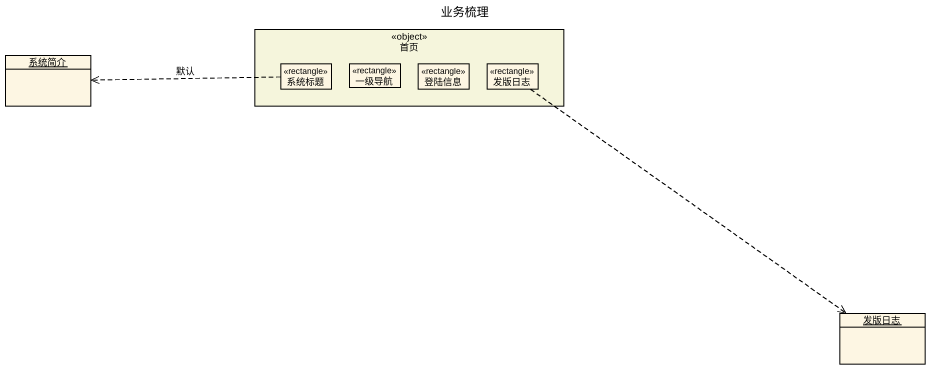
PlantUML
@startuml
title 业务梳理
hide circle
hide empty members
object 系统简介
rectangle 首页 <<object>> #F5F5DC {
  class 系统标题 <<rectangle>>
  class 一级导航 <<rectangle>>
  class 登陆信息 <<rectangle>>
  class 发版日志 <<rectangle>>
}
object "发版日志" as 发版日志_2
系统标题 .left.> 系统简介 : 默认
发版日志 ..> 发版日志_2
@enduml
